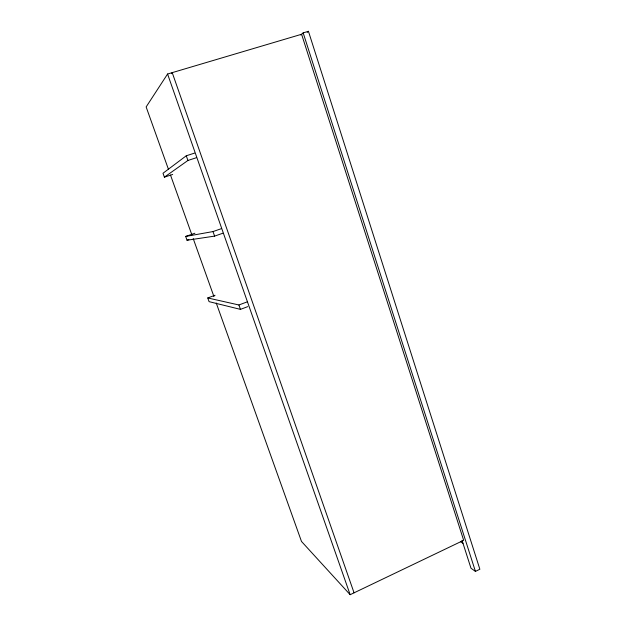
<?xml version="1.0" encoding="UTF-8"?>
<svg xmlns="http://www.w3.org/2000/svg" width="626" height="626" viewBox="0 0 626 626"><rect width="100%" height="100%" fill="white"/><g stroke="black" fill="none" stroke-linecap="round" stroke-linejoin="round"><path stroke-width="0.94" d="M216.244 303.015L301.489 541.443L350.153 594.7L463.663 540.308L301.591 34.266L167.572 74.017L146.14 106.936L168.527 169.536M171.532 73.665L172.22 72.639L354.066 592.822M300.777 34.986L303.172 32.857L308.438 31.3L479.86 569.237L475.431 571.413L470.979 568.205L462.019 540.269M307.217 32.372L308.438 31.3M194.592 153.096L186.274 155.78L162.995 173.261L164.395 177.158L172.69 174.443M164.395 177.158L187.925 160.467L196.29 157.752M247.763 306.63L240.454 309.377L209.084 301.646L207.754 297.953L238.905 304.979L247.145 301.896M207.754 297.953L215.047 295.269M194.882 233.24L185.672 236.44L187.033 240.235L214.608 236.112L222.903 233.208M187.033 240.235L188.872 239.594M185.672 236.44L213.004 231.573L221.314 228.678M460.572 541.678L462.997 543.313M170.499 175.061L191.892 234.899M193.207 238.576L213.943 296.575M186.274 155.78L187.925 160.467M213.004 231.573L214.608 236.112M238.905 304.979L240.454 309.377M167.572 74.017L350.153 594.7M303.172 32.857L475.431 571.413"/></g></svg>
